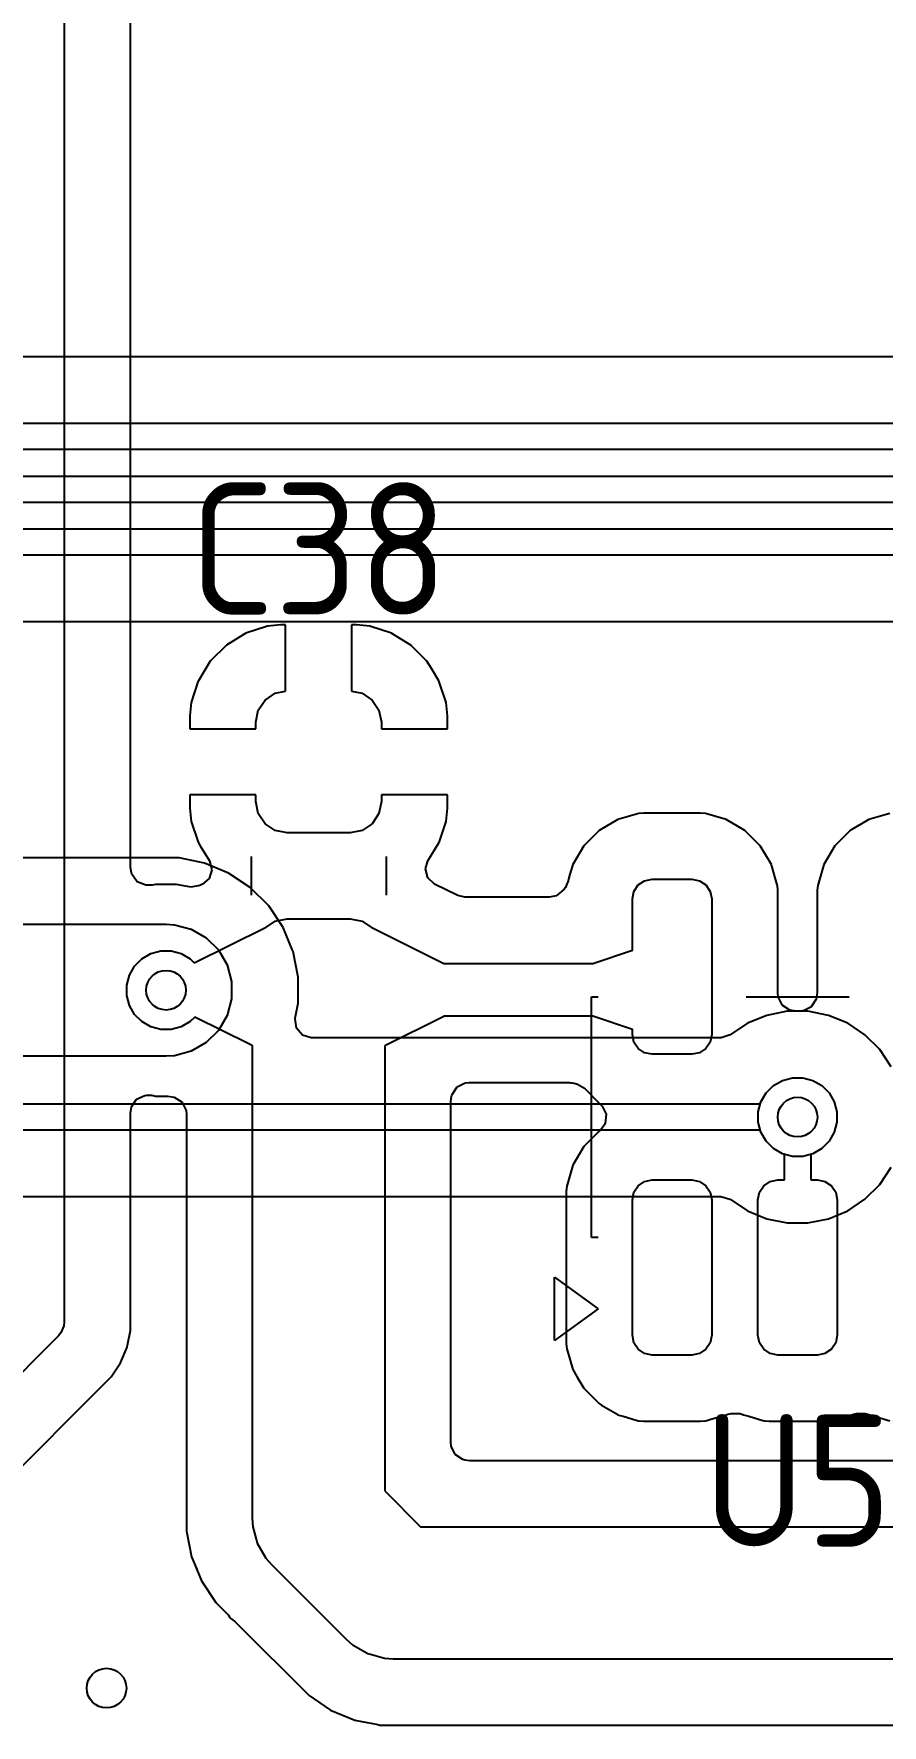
# Model space of a CAD drawing. Header units: millimetres. Extents: x 45 to 545, y -265 to -129.
# Drawn here: x 487.02 to 493.44, y -155.35 to -142.55 of the extents above; entities that cross this region are included whole.
import ezdxf
from ezdxf.enums import TextEntityAlignment as Align

# ---------------------------------------------------------------- set-up
doc = ezdxf.new("R2010")
doc.units = ezdxf.units.MM
for name, color, linetype, true_color in [('B.Cu', 151, 'CONTINUOUS', 0x6fccdb), ('F.Cu', 241, 'CONTINUOUS', 0xe27299), ('F.Silkscreen', 254, 'CONTINUOUS', 0xdcc8ff)]:
    doc.layers.add(name, color=color, linetype=linetype, true_color=true_color)
doc.styles.add('KICAD', font='isocp.shx')

msp = doc.modelspace()

# ---------------------------------------------------------------- linework, layer by layer
at = {"layer": 'B.Cu', "linetype": 'CONTINUOUS'}
for p, q in [((531.699903, -144.9995), (479.700097, -144.9995)), ((479.441421, -145.5), (531.958578, -145.5)), ((532, -145.7), (479.4, -145.7)), ((477.62, -145.9), (534.332412, -145.9)), ((534.332412, -146.1), (477.62, -146.1)), ((479.35, -146.3), (531.95, -146.3)), ((531.908578, -146.5), (479.391421, -146.5)), ((479.650098, -147.0005), (531.649903, -147.0005)), ((488.118541, -148.7895), (485.911459, -148.7895)), ((488.118543, -148.7895), (488.118541, -148.7895)), ((488.311829, -148.827947), (488.118543, -148.7895)), ((488.311839, -148.82795), (488.311829, -148.827947)), ((488.493907, -148.903364), (488.311839, -148.82795)), ((488.49392, -148.903371), (488.493907, -148.903364)), ((488.657781, -149.01286), (488.49392, -148.903371)), ((488.657785, -149.012863), (488.657781, -149.01286)), ((488.797136, -149.152214), (488.657785, -149.012863)), ((488.797139, -149.152218), (488.797136, -149.152214)), ((488.906628, -149.316079), (488.797139, -149.152218)), ((486.01, -149.29), (488.02, -149.29)), ((488.02, -149.29), (488.085263, -149.294278)), ((488.085263, -149.294278), (488.211342, -149.32806)), ((488.211342, -149.32806), (488.324381, -149.393323)), ((488.906635, -149.316092), (488.906628, -149.316079)), ((488.975268, -149.481789), (488.906635, -149.316092)), ((488.324381, -149.393323), (488.416677, -149.485619)), ((488.416677, -149.485619), (488.48194, -149.598658)), ((488.982051, -149.498165), (488.975268, -149.481789)), ((488.982051, -149.498169), (488.982051, -149.498165)), ((488.982052, -149.49817), (488.982051, -149.498169)), ((489.0205, -149.691456), (488.982052, -149.49817)), ((488.48194, -149.598658), (488.515722, -149.724737)), ((489.0205, -149.888543), (489.0205, -149.691456)), ((488.515722, -149.724737), (488.515722, -149.855263)), ((488.515722, -149.855263), (488.48194, -149.981342)), ((488.998069, -150.001308), (489.0205, -149.888543)), ((492.721155, -149.9495), (492.56651, -149.980261)), ((492.721158, -149.9495), (492.721155, -149.9495)), ((492.878842, -149.9495), (492.721158, -149.9495)), ((492.878845, -149.9495), (492.878842, -149.9495)), ((493.033489, -149.980261), (492.878845, -149.9495)), ((488.416677, -150.094381), (488.324381, -150.186677)), ((488.48194, -149.981342), (488.416677, -150.094381)), ((488.996948, -150.007853), (488.998069, -150.001308)), ((489.006892, -150.077011), (488.996948, -150.007853)), ((489.052647, -150.129815), (489.006892, -150.077011)), ((492.420814, -150.040609), (492.289125, -150.128602)), ((492.420827, -150.040602), (492.420814, -150.040609)), ((492.566498, -149.980264), (492.420827, -150.040602)), ((492.56651, -149.980261), (492.566498, -149.980264)), ((493.033501, -149.980264), (493.033489, -149.980261)), ((493.179172, -150.040602), (493.033501, -149.980264)), ((493.179185, -150.040609), (493.179172, -150.040602)), ((493.310288, -150.12821), (493.179185, -150.040609)), ((488.324381, -150.186677), (488.211342, -150.25194)), ((489.119686, -150.1495), (489.052647, -150.129815)), ((492.220234, -150.1495), (489.119686, -150.1495)), ((492.222447, -150.14948), (492.220234, -150.1495)), ((492.289125, -150.128602), (492.222447, -150.14948)), ((493.310292, -150.128213), (493.310288, -150.12821)), ((493.421786, -150.239707), (493.310292, -150.128213)), ((488.02, -150.29), (486.01, -150.29)), ((488.085263, -150.285722), (488.02, -150.29)), ((488.211342, -150.25194), (488.085263, -150.285722)), ((493.421789, -150.239711), (493.421786, -150.239707)), ((493.50939, -150.370814), (493.421789, -150.239711)), ((492.617372, -150.511994), (492.685195, -150.472836)), ((492.685195, -150.472836), (492.760842, -150.452567)), ((492.760842, -150.452567), (492.839158, -150.452567)), ((492.839158, -150.452567), (492.914805, -150.472836)), ((492.914805, -150.472836), (492.982628, -150.511994)), ((492.522836, -150.635195), (492.561994, -150.567372)), ((492.561994, -150.567372), (492.617372, -150.511994)), ((492.982628, -150.511994), (493.038006, -150.567372)), ((493.038006, -150.567372), (493.077164, -150.635195)), ((477.62, -150.65), (492.518869, -150.65)), ((492.518869, -150.65), (492.522836, -150.635195)), ((493.077164, -150.635195), (493.097433, -150.710842)), ((493.097433, -150.710842), (493.097433, -150.789158)), ((492.518869, -150.85), (477.62, -150.85)), ((492.522836, -150.864805), (492.518869, -150.85)), ((493.097433, -150.789158), (493.077164, -150.864805)), ((492.561994, -150.932628), (492.522836, -150.864805)), ((492.617372, -150.988006), (492.561994, -150.932628)), ((492.685195, -151.027164), (492.617372, -150.988006)), ((492.982628, -150.988006), (492.914805, -151.027164)), ((493.038006, -150.932628), (492.982628, -150.988006)), ((493.077164, -150.864805), (493.038006, -150.932628)), ((492.760842, -151.047433), (492.685195, -151.027164)), ((492.839158, -151.047433), (492.760842, -151.047433)), ((492.914805, -151.027164), (492.839158, -151.047433)), ((493.421789, -151.260289), (493.509394, -151.129179)), ((478.223924, -151.3505), (492.220234, -151.3505)), ((492.220234, -151.3505), (492.287273, -151.370185)), ((492.287273, -151.370185), (492.289125, -151.371398)), ((492.289125, -151.371398), (492.420814, -151.45939)), ((493.179179, -151.459394), (493.310289, -151.371789)), ((493.310289, -151.371789), (493.421789, -151.260289)), ((492.420814, -151.45939), (492.420827, -151.459397)), ((492.420827, -151.459397), (492.566498, -151.519735)), ((493.033497, -151.519737), (493.179179, -151.459394)), ((492.566498, -151.519735), (492.566503, -151.519737)), ((492.566503, -151.519737), (492.721153, -151.550499)), ((492.721153, -151.550499), (492.721156, -151.5505)), ((492.721156, -151.5505), (492.721158, -151.5505)), ((492.721158, -151.5505), (492.878844, -151.5505)), ((492.878844, -151.5505), (492.878845, -151.550499)), ((492.878845, -151.550499), (493.033497, -151.519737))]:
    msp.add_line(p, q, dxfattribs=at)
at = {"layer": 'B.Cu'}
for centre in [(488.02, -149.79), (492.8, -150.75), (487.57, -155.07)]:
    msp.add_circle(centre, 0.15, dxfattribs=at)
at = {"layer": 'F.Cu', "linetype": 'CONTINUOUS'}
for p, q in [((487.25, -139.456843), (487.25, -152.3)), ((487.7505, -147.713339), (487.7505, -142.138541)), ((488.888319, -147.025003), (488.787345, -147.035319)), ((488.888332, -147.025002), (488.888319, -147.025003)), ((488.888343, -147.025001), (488.888332, -147.025002)), ((488.888361, -147.025), (488.888343, -147.025001)), ((488.888363, -147.025), (488.888361, -147.025)), ((488.925, -147.025), (488.888363, -147.025)), ((488.925, -147.527486), (488.925, -147.025)), ((489.461654, -147.025), (489.425, -147.025)), ((489.425, -147.025), (489.425, -147.527486)), ((489.461659, -147.025), (489.461654, -147.025)), ((489.56265, -147.035318), (489.461659, -147.025)), ((488.623686, -147.089552), (488.47698, -147.180041)), ((488.623689, -147.08955), (488.623686, -147.089552)), ((488.623701, -147.089545), (488.623689, -147.08955)), ((488.787345, -147.035319), (488.623701, -147.089545)), ((489.726295, -147.089543), (489.56265, -147.035318)), ((489.726309, -147.08955), (489.726295, -147.089543)), ((489.726311, -147.089551), (489.726309, -147.08955)), ((489.728514, -147.09091), (489.726311, -147.089551)), ((489.873018, -147.180041), (489.728514, -147.09091)), ((488.476955, -147.180059), (488.355059, -147.301955)), ((488.476958, -147.180057), (488.476955, -147.180059)), ((488.47698, -147.180041), (488.476958, -147.180057)), ((489.873028, -147.180048), (489.873018, -147.180041)), ((489.873034, -147.180052), (489.873028, -147.180048)), ((489.873038, -147.180055), (489.873034, -147.180052)), ((489.87304, -147.180057), (489.873038, -147.180055)), ((489.873043, -147.180059), (489.87304, -147.180057)), ((489.994939, -147.301955), (489.873043, -147.180059)), ((488.355041, -147.30198), (488.264552, -147.448686)), ((488.355057, -147.301958), (488.355041, -147.30198)), ((488.355059, -147.301955), (488.355057, -147.301958)), ((489.994941, -147.301958), (489.994939, -147.301955)), ((489.994944, -147.301961), (489.994941, -147.301958)), ((489.994947, -147.301965), (489.994944, -147.301961)), ((489.994952, -147.301973), (489.994947, -147.301965)), ((489.994957, -147.30198), (489.994952, -147.301973)), ((490.028898, -147.357007), (489.994957, -147.30198)), ((490.085448, -147.448688), (490.028898, -147.357007)), ((488.264543, -147.448703), (488.210318, -147.612348)), ((488.26455, -147.448689), (488.264543, -147.448703)), ((488.264552, -147.448686), (488.26455, -147.448689)), ((488.846613, -147.543079), (488.925, -147.527486)), ((489.425, -147.527486), (489.503387, -147.543079)), ((490.085453, -147.448699), (490.085448, -147.448688)), ((490.13968, -147.612347), (490.085453, -147.448699)), ((488.210318, -147.612348), (488.2, -147.713339)), ((488.718079, -147.671613), (488.769562, -147.594562)), ((488.769562, -147.594562), (488.846613, -147.543079)), ((489.503387, -147.543079), (489.580438, -147.594562)), ((489.580438, -147.594562), (489.631921, -147.671613)), ((490.149998, -147.713345), (490.13968, -147.612347)), ((487.7505, -148.861229), (487.7505, -147.713339)), ((488.2, -147.713339), (488.2, -147.713342)), ((488.2, -147.713342), (488.2, -147.713345)), ((488.2, -147.713345), (488.2, -147.8125)), ((488.7, -147.7625), (488.718079, -147.671613)), ((488.7, -147.8125), (488.7, -147.7625)), ((489.631921, -147.671613), (489.65, -147.7625)), ((489.65, -147.7625), (489.65, -147.8125)), ((490.149999, -147.71336), (490.149998, -147.713345)), ((490.149999, -147.8125), (490.149999, -147.71336)), ((488.2, -147.8125), (488.7, -147.8125)), ((489.65, -147.8125), (490.149999, -147.8125)), ((488.7, -148.3125), (488.200001, -148.3125)), ((488.200001, -148.3125), (488.200001, -148.411663)), ((488.200001, -148.411663), (488.210319, -148.512653)), ((488.7, -148.3625), (488.7, -148.3125)), ((488.718079, -148.453387), (488.7, -148.3625)), ((489.65, -148.3625), (489.631921, -148.453387)), ((490.15, -148.3125), (489.65, -148.3125)), ((489.65, -148.3125), (489.65, -148.3625)), ((490.13968, -148.512652), (490.149999, -148.411654)), ((490.149999, -148.411654), (490.15, -148.411641)), ((490.15, -148.411641), (490.15, -148.3125)), ((488.210319, -148.512653), (488.259863, -148.662168)), ((488.769562, -148.530438), (488.718079, -148.453387)), ((488.846613, -148.581921), (488.769562, -148.530438)), ((489.580438, -148.530438), (489.503387, -148.581921)), ((489.631921, -148.453387), (489.580438, -148.530438)), ((490.116546, -148.582467), (490.13968, -148.512652)), ((491.439599, -148.498256), (491.298141, -148.581914)), ((491.439612, -148.498252), (491.439599, -148.498256)), ((491.597419, -148.452403), (491.439612, -148.498252)), ((491.597425, -148.452402), (491.597419, -148.452403)), ((491.597426, -148.452401), (491.597425, -148.452402)), ((491.597428, -148.452401), (491.597426, -148.452401)), ((491.63429, -148.4495), (491.597428, -148.452401)), ((491.634298, -148.4495), (491.63429, -148.4495)), ((491.634306, -148.4495), (491.634298, -148.4495)), ((492.065694, -148.4495), (491.634306, -148.4495)), ((492.065701, -148.4495), (492.065694, -148.4495)), ((492.065708, -148.4495), (492.065701, -148.4495)), ((492.10257, -148.452401), (492.065708, -148.4495)), ((492.102572, -148.452401), (492.10257, -148.452401)), ((492.102573, -148.452402), (492.102572, -148.452401)), ((492.102579, -148.452403), (492.102573, -148.452402)), ((492.260386, -148.498252), (492.102579, -148.452403)), ((492.260399, -148.498256), (492.260386, -148.498252)), ((492.401857, -148.581914), (492.260399, -148.498256)), ((493.339599, -148.498256), (493.198141, -148.581914)), ((493.339612, -148.498252), (493.339599, -148.498256)), ((493.497419, -148.452403), (493.339612, -148.498252)), ((488.259863, -148.662168), (488.264546, -148.6763)), ((488.264546, -148.6763), (488.264551, -148.676311)), ((488.264551, -148.676311), (488.278014, -148.698137)), ((488.9375, -148.6), (488.846613, -148.581921)), ((489.4125, -148.6), (488.9375, -148.6)), ((489.503387, -148.581921), (489.4125, -148.6)), ((490.002165, -148.811332), (490.085448, -148.676311)), ((490.085448, -148.676311), (490.085453, -148.6763)), ((490.085453, -148.6763), (490.086502, -148.673136)), ((490.086502, -148.673136), (490.116546, -148.582467)), ((491.298123, -148.581927), (491.181927, -148.698123)), ((491.298134, -148.581918), (491.298123, -148.581927)), ((491.298141, -148.581914), (491.298134, -148.581918)), ((492.401864, -148.581918), (492.401857, -148.581914)), ((492.401875, -148.581927), (492.401864, -148.581918)), ((492.518078, -148.69813), (492.401875, -148.581927)), ((493.198123, -148.581927), (493.081927, -148.698123)), ((493.198134, -148.581918), (493.198123, -148.581927)), ((493.198141, -148.581914), (493.198134, -148.581918)), ((488.278014, -148.698137), (488.347831, -148.811328)), ((488.347831, -148.811328), (488.366272, -148.87872)), ((489.983767, -148.872514), (490.002165, -148.811332)), ((491.181914, -148.698141), (491.098256, -148.839599)), ((491.181918, -148.698134), (491.181914, -148.698141)), ((491.181927, -148.698123), (491.181918, -148.698134)), ((492.51808, -148.698134), (492.518078, -148.69813)), ((492.518081, -148.698135), (492.51808, -148.698134)), ((492.601744, -148.839602), (492.518081, -148.698135)), ((493.081914, -148.698141), (492.998256, -148.839599)), ((493.081918, -148.698134), (493.081914, -148.698141)), ((493.081927, -148.698123), (493.081918, -148.698134)), ((487.757561, -148.902476), (487.7505, -148.861229)), ((487.760586, -148.911053), (487.757561, -148.902476)), ((487.761224, -148.912861), (487.760586, -148.911053)), ((487.761226, -148.912865), (487.761224, -148.912861)), ((487.802091, -148.969538), (487.761226, -148.912865)), ((488.366272, -148.87872), (488.34535, -148.945384)), ((490.001327, -148.940141), (489.983767, -148.872514)), ((490.052661, -148.987538), (490.001327, -148.940141)), ((491.076971, -148.912861), (491.060506, -148.969538)), ((491.09825, -148.839616), (491.076971, -148.912861)), ((491.098255, -148.839602), (491.09825, -148.839616)), ((491.098256, -148.839599), (491.098255, -148.839602)), ((492.601745, -148.839606), (492.601744, -148.839602)), ((492.601875, -148.839923), (492.601745, -148.839606)), ((492.602388, -148.841822), (492.601875, -148.839923)), ((492.645938, -148.991718), (492.602388, -148.841822)), ((492.998252, -148.839612), (492.952403, -148.997419)), ((492.998256, -148.839599), (492.998252, -148.839612)), ((487.867109, -148.99512), (487.802091, -148.969538)), ((487.88093, -148.996357), (487.867109, -148.99512)), ((487.916172, -148.994469), (487.88093, -148.996357)), ((487.941157, -148.9895), (487.916172, -148.994469)), ((487.941158, -148.9895), (487.941157, -148.9895)), ((488.098842, -148.9895), (487.941158, -148.9895)), ((488.098846, -148.9895), (488.098842, -148.9895)), ((488.09885, -148.9895), (488.098846, -148.9895)), ((488.196239, -149.008872), (488.09885, -148.9895)), ((488.206661, -149.010488), (488.196239, -149.008872)), ((488.275471, -148.99837), (488.206661, -149.010488)), ((488.297334, -148.98754), (488.275471, -148.99837)), ((488.34535, -148.945384), (488.297334, -148.98754)), ((490.227425, -149.074113), (490.052661, -148.987538)), ((490.981684, -149.071693), (490.973109, -149.07564)), ((491.03434, -149.0258), (490.981684, -149.071693)), ((491.042755, -149.012625), (491.03434, -149.0258)), ((491.057329, -148.980472), (491.042755, -149.012625)), ((491.060506, -148.969538), (491.057329, -148.980472)), ((491.55, -149.1), (491.561418, -149.042597)), ((491.561418, -149.042597), (491.593934, -148.993934)), ((491.593934, -148.993934), (491.642597, -148.961418)), ((491.642597, -148.961418), (491.7, -148.95)), ((491.7, -148.95), (492, -148.95)), ((492, -148.95), (492.057403, -148.961418)), ((492.057403, -148.961418), (492.106066, -148.993934)), ((492.106066, -148.993934), (492.138582, -149.042597)), ((492.138582, -149.042597), (492.15, -149.1)), ((492.647598, -148.997431), (492.645938, -148.991718)), ((492.647672, -148.99837), (492.647598, -148.997431)), ((492.6503, -149.031771), (492.647672, -148.99837)), ((492.650302, -149.031793), (492.6503, -149.031771)), ((492.650499, -149.034293), (492.650302, -149.031793)), ((492.6505, -149.034317), (492.650499, -149.034293)), ((492.6505, -149.812168), (492.6505, -149.034317)), ((492.952401, -148.997428), (492.9495, -149.03429)), ((492.9495, -149.03429), (492.9495, -149.80767)), ((492.952402, -148.997425), (492.952401, -148.997426)), ((492.952401, -148.997426), (492.952401, -148.997428)), ((492.952403, -148.997419), (492.952402, -148.997425)), ((490.282469, -149.087), (490.227425, -149.074113)), ((490.921262, -149.087), (490.282469, -149.087)), ((490.973109, -149.07564), (490.921262, -149.087)), ((491.55, -149.490268), (491.55, -149.1)), ((492.15, -149.1), (492.15, -150.125)), ((488.233783, -149.583149), (488.77186, -149.316596)), ((488.77186, -149.316596), (488.77424, -149.316435)), ((488.77424, -149.316435), (488.846613, -149.268079)), ((488.846613, -149.268079), (488.9375, -149.25)), ((488.9375, -149.25), (489.4125, -149.25)), ((489.4125, -149.25), (489.503387, -149.268079)), ((489.503387, -149.268079), (489.575169, -149.316041)), ((489.575169, -149.316041), (489.578138, -149.316596)), ((489.578138, -149.316596), (490.118494, -149.584277)), ((487.781994, -149.607372), (487.837372, -149.551994)), ((487.837372, -149.551994), (487.905195, -149.512836)), ((487.905195, -149.512836), (487.980842, -149.492567)), ((487.980842, -149.492567), (488.059158, -149.492567)), ((488.059158, -149.492567), (488.134805, -149.512836)), ((488.134805, -149.512836), (488.202628, -149.551994)), ((488.202628, -149.551994), (488.233783, -149.583149)), ((490.118494, -149.584277), (490.12131, -149.5875)), ((491.257998, -149.584833), (491.543153, -149.489782)), ((491.543153, -149.489782), (491.55, -149.490268)), ((487.722567, -149.750842), (487.742836, -149.675195)), ((487.742836, -149.675195), (487.781994, -149.607372)), ((490.12131, -149.5875), (491.253686, -149.5875)), ((491.253686, -149.5875), (491.257998, -149.584833)), ((487.722567, -149.829158), (487.722567, -149.750842)), ((487.742836, -149.904805), (487.722567, -149.829158)), ((492.653332, -149.838521), (492.6505, -149.812168)), ((492.654977, -149.846083), (492.653332, -149.838521)), ((492.9495, -149.80767), (492.944475, -149.842614)), ((487.781994, -149.972628), (487.742836, -149.904805)), ((492.682457, -149.900958), (492.654977, -149.846083)), ((492.683644, -149.902327), (492.682457, -149.900958)), ((492.74239, -149.94007), (492.683644, -149.902327)), ((492.757389, -149.944475), (492.74239, -149.94007)), ((492.79233, -149.9495), (492.757389, -149.944475)), ((492.812168, -149.9495), (492.79233, -149.9495)), ((492.838539, -149.946663), (492.812168, -149.9495)), ((492.846097, -149.945018), (492.838539, -149.946663)), ((492.900958, -149.917542), (492.846097, -149.945018)), ((492.902327, -149.916355), (492.900958, -149.917542)), ((492.94007, -149.857612), (492.902327, -149.916355)), ((492.944475, -149.842614), (492.94007, -149.857612)), ((487.837372, -150.028006), (487.781994, -149.972628)), ((487.905195, -150.067164), (487.837372, -150.028006)), ((487.980842, -150.087433), (487.905195, -150.067164)), ((488.059158, -150.087433), (487.980842, -150.087433)), ((488.134805, -150.067164), (488.059158, -150.087433)), ((488.202628, -150.028006), (488.134805, -150.067164)), ((488.237127, -149.993506), (488.202628, -150.028006)), ((488.651662, -150.198859), (488.237127, -149.993506)), ((490.118494, -149.990722), (489.675, -150.21042)), ((490.121573, -149.988511), (490.118494, -149.990722)), ((490.121992, -149.9875), (490.121573, -149.988511)), ((491.254926, -149.9875), (490.121992, -149.9875)), ((491.258, -149.990166), (491.254926, -149.9875)), ((491.543153, -150.085217), (491.258, -149.990166)), ((491.546834, -150.085817), (491.543153, -150.085217)), ((491.55, -150.084511), (491.546834, -150.085817)), ((491.55, -150.125), (491.55, -150.084511)), ((488.675, -150.21042), (488.651662, -150.198859)), ((488.675, -153.785), (488.675, -150.21042)), ((489.675, -150.21042), (489.675, -153.577893)), ((491.561418, -150.182403), (491.55, -150.125)), ((491.593934, -150.231066), (491.561418, -150.182403)), ((492.138582, -150.182403), (492.106066, -150.231066)), ((492.15, -150.125), (492.138582, -150.182403)), ((491.642597, -150.263582), (491.593934, -150.231066)), ((491.7, -150.275), (491.642597, -150.263582)), ((492, -150.275), (491.7, -150.275)), ((492.057403, -150.263582), (492, -150.275)), ((492.106066, -150.231066), (492.057403, -150.263582)), ((492.617372, -150.511994), (492.685195, -150.472836)), ((492.685195, -150.472836), (492.760842, -150.452567)), ((492.760842, -150.452567), (492.839158, -150.452567)), ((492.839158, -150.452567), (492.914805, -150.472836)), ((492.914805, -150.472836), (492.982628, -150.511994)), ((487.797206, -150.61447), (487.86076, -150.585445)), ((487.86076, -150.585445), (487.871658, -150.583878)), ((487.871658, -150.583878), (487.913496, -150.584997)), ((487.913496, -150.584997), (487.941156, -150.5905)), ((487.941156, -150.5905), (488.03267, -150.5905)), ((488.03267, -150.5905), (488.067606, -150.595523)), ((488.067606, -150.595523), (488.082604, -150.599927)), ((488.082604, -150.599927), (488.141355, -150.637672)), ((490.1755, -150.629829), (490.180523, -150.594893)), ((490.180523, -150.594893), (490.183758, -150.583878)), ((490.183758, -150.583878), (490.184927, -150.579894)), ((490.184927, -150.579894), (490.222672, -150.521144)), ((490.222672, -150.521144), (490.224041, -150.519957)), ((490.224041, -150.519957), (490.27892, -150.492477)), ((490.27892, -150.492477), (490.286479, -150.490833)), ((490.286479, -150.490833), (490.312832, -150.488)), ((490.312832, -150.488), (491.073861, -150.488)), ((491.073861, -150.488), (491.083975, -150.490969)), ((491.083975, -150.490969), (491.094442, -150.48972)), ((491.094442, -150.48972), (491.108793, -150.493021)), ((491.108793, -150.493021), (491.134037, -150.500434)), ((491.134037, -150.500434), (491.186783, -150.53173)), ((491.186783, -150.53173), (491.298752, -150.643699)), ((492.522836, -150.635195), (492.561994, -150.567372)), ((492.561994, -150.567372), (492.617372, -150.511994)), ((492.982628, -150.511994), (493.038006, -150.567372)), ((493.038006, -150.567372), (493.077164, -150.635195)), ((487.7505, -150.721499), (487.755522, -150.686566)), ((487.7505, -152.364069), (487.7505, -150.721499)), ((487.755522, -150.686566), (487.759433, -150.673247)), ((487.759433, -150.673247), (487.797206, -150.61447)), ((488.141355, -150.637672), (488.142542, -150.639041)), ((488.142542, -150.639041), (488.170018, -150.693902)), ((488.170018, -150.693902), (488.171663, -150.70146)), ((488.171663, -150.70146), (488.1745, -150.727831)), ((488.1745, -150.727831), (488.1745, -153.883541)), ((490.1755, -153.212168), (490.1755, -150.629829)), ((491.298752, -150.643699), (491.30174, -150.646792)), ((491.30174, -150.646792), (491.302004, -150.647075)), ((491.302004, -150.647075), (491.302029, -150.6471)), ((491.302029, -150.6471), (491.320091, -150.666446)), ((491.320091, -150.666446), (491.351453, -150.728882)), ((491.351453, -150.728882), (491.344094, -150.79833)), ((492.502567, -150.710842), (492.522836, -150.635195)), ((492.502567, -150.789158), (492.502567, -150.710842)), ((493.077164, -150.635195), (493.097433, -150.710842)), ((493.097433, -150.710842), (493.097433, -150.789158)), ((491.294859, -150.859843), (491.282871, -150.87023)), ((491.29685, -150.85808), (491.294859, -150.859843)), ((491.298136, -150.856915), (491.29685, -150.85808)), ((491.298608, -150.85653), (491.298136, -150.856915)), ((491.301259, -150.854297), (491.298608, -150.85653)), ((491.309771, -150.846922), (491.301259, -150.854297)), ((491.343213, -150.800467), (491.309771, -150.846922)), ((491.344094, -150.79833), (491.343213, -150.800467)), ((492.522836, -150.864805), (492.502567, -150.789158)), ((493.097433, -150.789158), (493.077164, -150.864805)), ((491.181914, -150.973141), (491.098256, -151.114599)), ((491.181918, -150.973134), (491.181914, -150.973141)), ((491.181924, -150.973127), (491.181918, -150.973134)), ((491.272793, -150.882258), (491.181924, -150.973127)), ((491.282349, -150.871524), (491.272793, -150.882258)), ((491.282871, -150.87023), (491.282349, -150.871524)), ((492.561994, -150.932628), (492.522836, -150.864805)), ((492.617372, -150.988006), (492.561994, -150.932628)), ((492.685195, -151.027164), (492.617372, -150.988006)), ((492.982628, -150.988006), (492.914805, -151.027164)), ((493.038006, -150.932628), (492.982628, -150.988006)), ((493.077164, -150.864805), (493.038006, -150.932628)), ((491.098252, -151.114612), (491.052403, -151.272419)), ((491.098256, -151.114599), (491.098252, -151.114612)), ((492.7, -151.03113), (492.685195, -151.027164)), ((492.7, -151.225), (492.7, -151.03113)), ((492.914805, -151.027164), (492.9, -151.03113)), ((492.9, -151.03113), (492.9, -151.225)), ((491.593934, -151.268934), (491.642597, -151.236418)), ((491.642597, -151.236418), (491.7, -151.225)), ((491.7, -151.225), (492, -151.225)), ((492, -151.225), (492.057403, -151.236418)), ((492.057403, -151.236418), (492.106066, -151.268934)), ((492.543934, -151.268934), (492.592597, -151.236418)), ((492.592597, -151.236418), (492.65, -151.225)), ((492.65, -151.225), (492.7, -151.225)), ((492.9, -151.225), (492.95, -151.225)), ((492.95, -151.225), (493.007403, -151.236418)), ((493.007403, -151.236418), (493.056066, -151.268934)), ((491.052401, -151.272428), (491.0495, -151.30929)), ((491.0495, -151.30929), (491.0495, -152.465708)), ((491.052402, -151.272425), (491.052401, -151.272426)), ((491.052401, -151.272426), (491.052401, -151.272428)), ((491.052403, -151.272419), (491.052402, -151.272425)), ((491.55, -151.375), (491.561418, -151.317597)), ((491.55, -152.4), (491.55, -151.375)), ((491.561418, -151.317597), (491.593934, -151.268934)), ((492.106066, -151.268934), (492.138582, -151.317597)), ((492.138582, -151.317597), (492.15, -151.375)), ((492.15, -151.375), (492.15, -152.4)), ((492.5, -151.375), (492.511418, -151.317597)), ((492.5, -152.4), (492.5, -151.375)), ((492.511418, -151.317597), (492.543934, -151.268934)), ((493.056066, -151.268934), (493.088582, -151.317597)), ((493.088582, -151.317597), (493.1, -151.375)), ((493.1, -151.375), (493.1, -152.4)), ((487.224721, -152.383335), (487.206066, -152.406066)), ((487.247118, -152.329263), (487.224721, -152.383335)), ((487.25, -152.3), (487.247118, -152.329263)), ((487.728334, -152.4755), (487.7505, -152.364069)), ((487.206066, -152.406066), (485.087682, -154.524449)), ((487.676465, -152.608127), (487.725501, -152.489744)), ((487.725501, -152.489744), (487.728334, -152.4755)), ((491.0495, -152.465708), (491.052401, -152.50257)), ((491.052401, -152.50257), (491.052401, -152.502572)), ((491.052401, -152.502572), (491.052402, -152.502573)), ((491.052402, -152.502573), (491.052403, -152.502579)), ((491.052403, -152.502579), (491.09825, -152.66038)), ((491.561418, -152.457403), (491.55, -152.4)), ((491.593934, -152.506066), (491.561418, -152.457403)), ((491.642597, -152.538582), (491.593934, -152.506066)), ((492.106066, -152.506066), (492.057403, -152.538582)), ((492.138582, -152.457403), (492.106066, -152.506066)), ((492.15, -152.4), (492.138582, -152.457403)), ((492.511418, -152.457403), (492.5, -152.4)), ((492.543934, -152.506066), (492.511418, -152.457403)), ((492.592597, -152.538582), (492.543934, -152.506066)), ((493.056066, -152.506066), (493.007403, -152.538582)), ((493.088582, -152.457403), (493.056066, -152.506066)), ((493.1, -152.4), (493.088582, -152.457403)), ((487.605276, -152.714669), (487.676465, -152.608127)), ((491.7, -152.55), (491.642597, -152.538582)), ((492, -152.55), (491.7, -152.55)), ((492.057403, -152.538582), (492, -152.55)), ((492.65, -152.55), (492.592597, -152.538582)), ((492.95, -152.55), (492.65, -152.55)), ((493.007403, -152.538582), (492.95, -152.55)), ((485.628895, -154.691047), (487.605276, -152.714669)), ((491.09825, -152.66038), (491.098254, -152.660393)), ((491.098254, -152.660393), (491.098255, -152.660396)), ((491.098255, -152.660396), (491.098256, -152.660398)), ((491.098256, -152.660398), (491.098257, -152.6604)), ((491.098257, -152.6604), (491.098258, -152.660401)), ((491.098258, -152.660401), (491.132731, -152.718693)), ((491.132731, -152.718693), (491.181913, -152.801857)), ((491.181913, -152.801857), (491.181927, -152.801875)), ((491.181927, -152.801875), (491.29813, -152.918078)), ((491.29813, -152.918078), (491.298134, -152.91808)), ((491.298134, -152.91808), (491.298135, -152.918081)), ((491.298135, -152.918081), (491.316696, -152.929058)), ((491.316696, -152.929058), (491.438815, -153.001279)), ((491.438815, -153.001279), (491.439602, -153.001744)), ((491.439602, -153.001744), (491.456709, -153.006714)), ((491.456709, -153.006714), (491.481208, -153.013832)), ((491.481208, -153.013832), (491.481217, -153.013834)), ((491.481217, -153.013834), (491.481224, -153.013836)), ((491.481224, -153.013836), (491.586635, -153.044461)), ((492.113366, -153.044461), (492.144191, -153.035505)), ((492.144191, -153.035505), (492.260398, -153.001744)), ((492.260398, -153.001744), (492.260399, -153.001743)), ((492.260399, -153.001743), (492.267907, -152.999562)), ((492.267907, -152.999562), (492.267961, -152.999751)), ((492.267961, -152.999751), (492.272822, -152.998092)), ((492.272822, -152.998092), (492.296716, -152.992029)), ((492.296716, -152.992029), (492.362145, -152.993241)), ((492.362145, -152.993241), (492.379124, -152.998227)), ((492.379124, -152.998227), (492.38576, -153.000627)), ((492.38576, -153.000627), (492.389599, -153.001742)), ((492.389599, -153.001742), (492.389602, -153.001744)), ((492.389602, -153.001744), (492.431224, -153.013836)), ((492.431224, -153.013836), (492.536635, -153.044461)), ((493.063366, -153.044461), (493.094191, -153.035505)), ((493.094191, -153.035505), (493.210398, -153.001744)), ((493.210398, -153.001744), (493.2104, -153.001742)), ((493.2104, -153.001742), (493.217889, -152.999567)), ((493.217889, -152.999567), (493.217921, -152.999677)), ((493.217921, -152.999677), (493.223742, -152.997693)), ((493.223742, -152.997693), (493.247212, -152.991738)), ((493.247212, -152.991738), (493.312644, -152.992952)), ((493.312644, -152.992952), (493.330824, -152.998291)), ((493.330824, -152.998291), (493.336909, -153.000397)), ((493.336909, -153.000397), (493.336944, -153.000298)), ((493.336944, -153.000298), (493.339807, -153.001284)), ((493.339807, -153.001284), (493.497494, -153.047096)), ((491.586635, -153.044461), (491.58783, -153.04493)), ((491.58783, -153.04493), (491.596668, -153.047386)), ((491.596668, -153.047386), (491.598072, -153.047785)), ((491.598072, -153.047785), (491.598108, -153.047795)), ((491.598108, -153.047795), (491.598386, -153.047826)), ((491.598386, -153.047826), (491.602266, -153.047978)), ((491.602266, -153.047978), (491.634306, -153.0505)), ((491.634306, -153.0505), (491.634314, -153.0505)), ((491.634314, -153.0505), (492.065686, -153.0505)), ((492.065686, -153.0505), (492.065694, -153.0505)), ((492.065694, -153.0505), (492.097733, -153.047978)), ((492.097733, -153.047978), (492.101608, -153.047826)), ((492.101608, -153.047826), (492.101884, -153.047795)), ((492.101884, -153.047795), (492.101905, -153.04779)), ((492.101905, -153.04779), (492.10333, -153.047385)), ((492.10333, -153.047385), (492.112173, -153.044928)), ((492.112173, -153.044928), (492.113366, -153.044461)), ((492.536635, -153.044461), (492.53783, -153.04493)), ((492.53783, -153.04493), (492.546668, -153.047386)), ((492.546668, -153.047386), (492.548072, -153.047785)), ((492.548072, -153.047785), (492.548108, -153.047795)), ((492.548108, -153.047795), (492.548386, -153.047826)), ((492.548386, -153.047826), (492.552266, -153.047978)), ((492.552266, -153.047978), (492.584306, -153.0505)), ((492.584306, -153.0505), (492.584314, -153.0505)), ((492.584314, -153.0505), (493.015686, -153.0505)), ((493.015686, -153.0505), (493.015694, -153.0505)), ((493.015694, -153.0505), (493.047733, -153.047978)), ((493.047733, -153.047978), (493.051608, -153.047826)), ((493.051608, -153.047826), (493.051884, -153.047795)), ((493.051884, -153.047795), (493.051905, -153.04779)), ((493.051905, -153.04779), (493.05333, -153.047385)), ((493.05333, -153.047385), (493.062173, -153.044928)), ((493.062173, -153.044928), (493.063366, -153.044461)), ((490.178332, -153.238521), (490.1755, -153.212168)), ((490.179977, -153.246083), (490.178332, -153.238521)), ((490.207457, -153.300958), (490.179977, -153.246083)), ((490.208644, -153.302327), (490.207457, -153.300958)), ((490.26739, -153.34007), (490.208644, -153.302327)), ((490.282389, -153.344475), (490.26739, -153.34007)), ((490.31733, -153.3495), (490.282389, -153.344475)), ((535.998541, -153.3495), (490.31733, -153.3495)), ((489.675, -153.577893), (489.947107, -153.85)), ((488.679277, -153.850247), (488.675, -153.785)), ((488.1745, -153.883541), (488.176727, -153.894737)), ((488.176727, -153.894737), (488.212941, -154.076802)), ((488.679277, -153.850263), (488.679277, -153.850247)), ((488.704513, -153.944443), (488.679277, -153.850263)), ((489.947107, -153.85), (535.9, -153.85)), ((488.71306, -153.976342), (488.704513, -153.944443)), ((488.778323, -154.089381), (488.71306, -153.976342)), ((488.212941, -154.076802), (488.212948, -154.076834)), ((488.212948, -154.076834), (488.212953, -154.076848)), ((488.212953, -154.076848), (488.23463, -154.12918)), ((488.23463, -154.12918), (488.288362, -154.258905)), ((488.778338, -154.089396), (488.778323, -154.089381)), ((488.821447, -154.138553), (488.778338, -154.089396)), ((489.386447, -154.703554), (488.821447, -154.138553)), ((488.288362, -154.258905), (488.288367, -154.258915)), ((488.288367, -154.258915), (488.397858, -154.422779)), ((488.397858, -154.422779), (488.490095, -154.515016)), ((488.490095, -154.515016), (488.502623, -154.537959)), ((488.502623, -154.537959), (488.537237, -154.56392)), ((488.537237, -154.56392), (488.550518, -154.575439)), ((488.550518, -154.575439), (488.554654, -154.579575)), ((488.554654, -154.579575), (488.55466, -154.57958)), ((488.55466, -154.57958), (489.10221, -155.127133)), ((489.435611, -154.746669), (489.386447, -154.703554)), ((489.435619, -154.746677), (489.435611, -154.746669)), ((489.548658, -154.81194), (489.435619, -154.746677)), ((489.566994, -154.816853), (489.548658, -154.81194)), ((489.674737, -154.845723), (489.566994, -154.816853)), ((489.674752, -154.845723), (489.674737, -154.845723)), ((489.74, -154.85), (489.674752, -154.845723)), ((535.692894, -154.85), (489.74, -154.85)), ((489.10221, -155.127133), (489.102212, -155.127134)), ((489.102212, -155.127134), (489.102215, -155.127137)), ((489.102215, -155.127137), (489.102219, -155.12714)), ((489.102219, -155.12714), (489.266079, -155.236628)), ((489.266079, -155.236628), (489.266085, -155.236631)), ((489.266085, -155.236631), (489.266086, -155.236632)), ((489.266086, -155.236632), (489.448165, -155.312052)), ((489.448165, -155.312052), (489.501416, -155.322644)), ((489.501416, -155.322644), (489.609385, -155.344121)), ((489.609385, -155.344121), (489.609386, -155.344121)), ((489.609386, -155.344121), (489.629474, -155.348116)), ((489.629474, -155.348116), (489.637334, -155.3505)), ((489.637334, -155.3505), (489.641458, -155.3505)), ((489.641458, -155.3505), (489.641459, -155.3505)), ((489.641459, -155.3505), (489.64146, -155.3505)), ((489.64146, -155.3505), (489.838541, -155.3505)), ((489.838541, -155.3505), (535.416388, -155.3505))]:
    msp.add_line(p, q, dxfattribs=at)
at = {"layer": 'F.Cu'}
for centre in [(488.02, -149.79), (492.8, -150.75), (487.57, -155.07)]:
    msp.add_circle(centre, 0.15, dxfattribs=at)
at = {"layer": 'F.Silkscreen', "linetype": 'CONTINUOUS'}
for p, q in [((488.665, -148.778733), (488.665, -149.071267)), ((489.685, -148.778733), (489.685, -149.071267)), ((491.24, -149.84), (491.29, -149.84)), ((491.24, -151.66), (491.24, -149.84)), ((492.41, -149.84), (493.19, -149.84)), ((491.29, -151.66), (491.24, -151.66)), ((490.96, -152.44), (490.96, -151.96)), ((490.96, -151.96), (491.29, -152.2)), ((490.96, -152.44), (490.96, -151.96)), ((490.96, -151.96), (491.29, -152.2)), ((491.29, -152.2), (490.96, -152.44)), ((491.29, -152.2), (490.96, -152.44))]:
    msp.add_line(p, q, dxfattribs=at)

# ---------------------------------------------------------------- texts
at = {"layer": 'F.Silkscreen', "style": 'KICAD'}
for s, p in [('C38', (489.175, -146.45)), ('U5', (492.8, -153.5))]:
    msp.add_text(s, height=1, dxfattribs=at).set_placement(p, align=Align.MIDDLE_CENTER)

doc.saveas('drawing.dxf')
